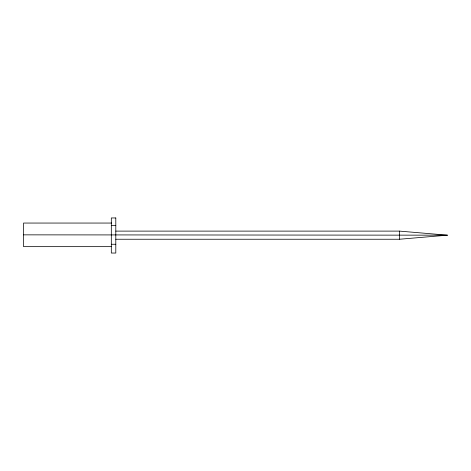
<?xml version="1.0" encoding="UTF-8"?>
<svg xmlns="http://www.w3.org/2000/svg" width="471" height="471" viewBox="0 0 471 471"><rect width="100%" height="100%" fill="white"/><g stroke="black" fill="none" stroke-linecap="round" stroke-linejoin="round"><path stroke-width="0.71" d="M115.801 239.244L399.502 239.244L447.45 235.176L399.502 231.108L115.801 231.108M111.674 223.054L23.55 223.054L23.55 246.651L111.674 246.651M111.321 225.444L115.801 225.444M23.55 234.852L447.45 235.176M111.321 244.261L115.801 244.261M399.502 231.108L399.502 239.244M115.801 217.955L111.321 217.955L111.321 253.045L115.801 253.045L115.801 217.955"/></g></svg>
